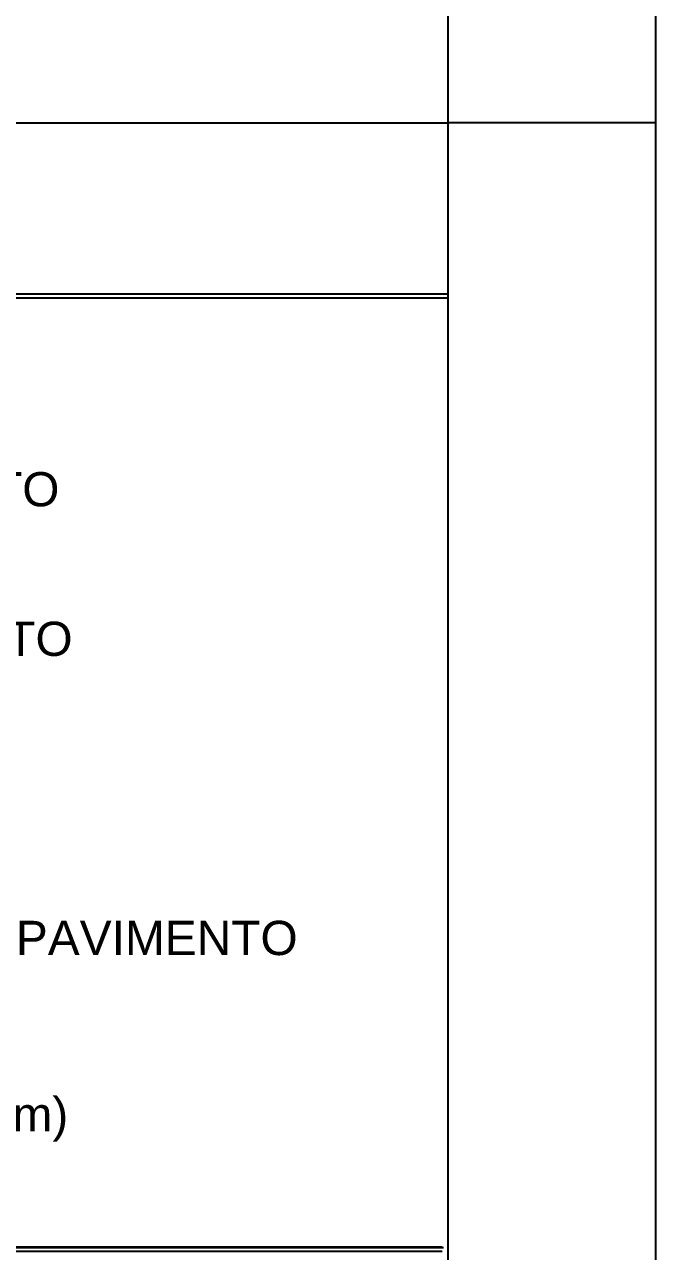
# Model space of a CAD drawing. Extents: x 0 to 119, y 0 to 84.
# Drawn here: x 115.86 to 118.9, y 53.96 to 59.87 of the extents above; entities that cross this region are included whole.
import ezdxf

# ---------------------------------------------------------------- set-up
doc = ezdxf.new("R2010")
doc.units = 0
doc.header["$MEASUREMENT"] = 0
for name, color, linetype in [('3', 7, 'CONTINUOUS'), ('40', 7, 'CONTINUOUS'), ('7', 232, 'CONTINUOUS')]:
    doc.layers.add(name, color=color, linetype=linetype)
doc.styles.add('TQS_ARIAL', font='arial.ttf')

msp = doc.modelspace()

# ---------------------------------------------------------------- linework, layer by layer
at = {"layer": '3', "color": 7, "linetype": 'Continuous'}
for p, q in [((100.4, 59.4), (117.9, 59.4)), ((100.41808, 59.4), (117.874596, 59.4)), ((117.9, 58.574661), (100.4, 58.574661)), ((117.9, 58.554074), (100.4206, 58.554074)), ((109.853855, 53.985516), (117.872089, 53.985516)), ((109.853855, 53.964929), (117.872089, 53.964929)), ((109.853855, 53.964929), (117.86844, 53.964929)), ((109.857517, 53.981173), (117.875751, 53.981173)), ((109.861166, 53.981173), (117.8794, 53.981173))]:
    msp.add_line(p, q, dxfattribs=at)
at = {"layer": '40', "linetype": 'Continuous'}
for p, q in [((118.9, 84.099998), (118.9, 29.699798)), ((100.4, 59.4), (117.9, 59.4)), ((100.41808, 59.4), (117.874596, 59.4)), ((118.9, 59.4), (117.9, 59.4))]:
    msp.add_line(p, q, dxfattribs=at)
at = {"layer": '7', "color": 232, "linetype": 'Continuous'}
msp.add_line((117.9, 83.099998), (117.9, 0.999998), dxfattribs=at)

# ---------------------------------------------------------------- texts
at = {"layer": '40', "linetype": 'Continuous', "style": 'TQS_ARIAL'}
for s, height, p in [('PILAR QUE NASCE NESTE PAVIMENTO', 0.164695, (111.695328, 57.55215)), ('PILAR QUE MORRE NESTE PAVIMENTO', 0.164695, (111.695328, 56.831609)), ('PILAR QUE MUDA DE SEÇÃO NESTE PAVIMENTO', 0.165, (111.695328, 55.390527)), ('CF: CONTRAFLECHA (cm)', 0.164695, (113.234197, 54.540763))]:
    msp.add_text(s, height=height, dxfattribs=at).set_placement(p)

doc.saveas('drawing.dxf')
